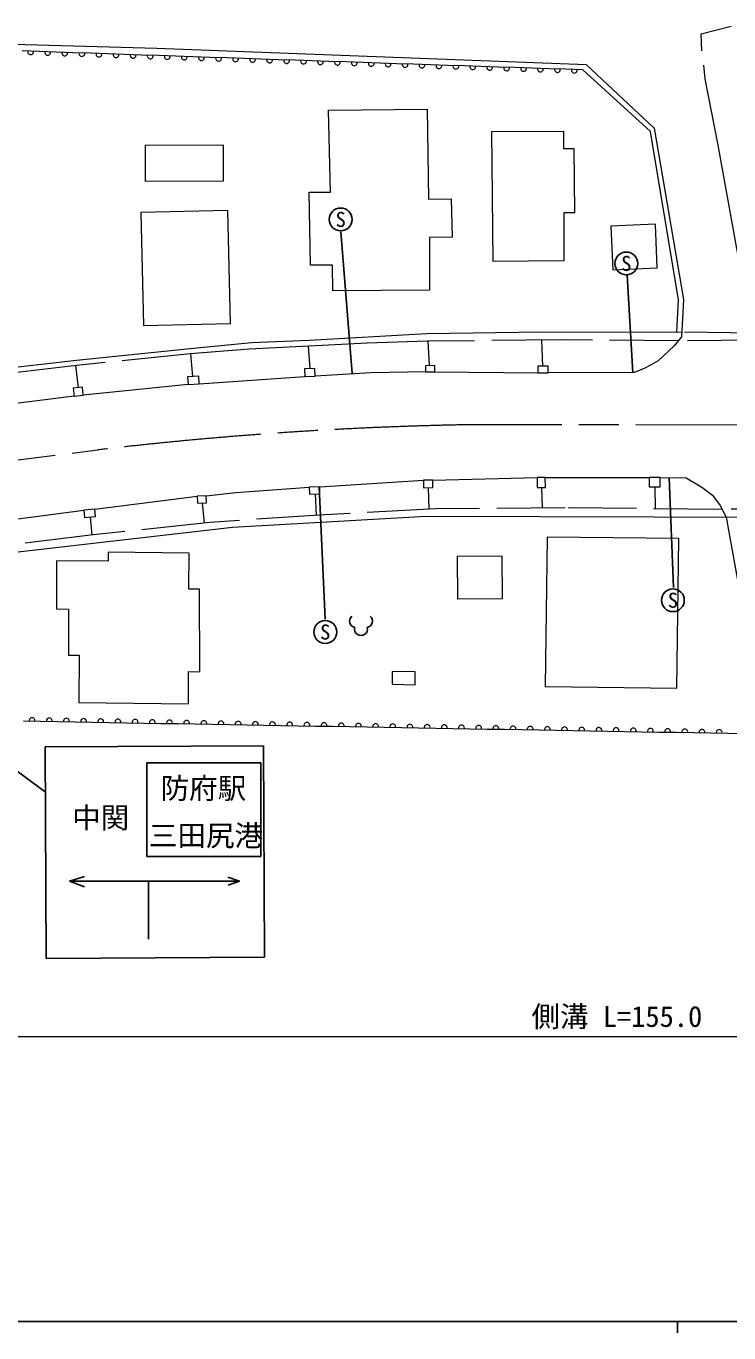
# Model space of a CAD drawing. Units: millimetres, scale not verified. Extents: x 40000 to 680000, y 20000 to 380000.
# Drawn here: x 110906 to 172513, y 204000 to 318645 of the extents above; entities that cross this region are included whole.
import ezdxf
from ezdxf.enums import TextEntityAlignment as Align

# ---------------------------------------------------------------- set-up
doc = ezdxf.new("R2010")
doc.units = ezdxf.units.MM
doc.header["$LTSCALE"] = 1000
doc.linetypes.add('CHAIN', pattern=[18.5, 12, -1.5, 3.5, -1.5])
doc.linetypes.add('DASHED', pattern=[7.5, 6, -1.5])
for name, color, linetype, lineweight in [('M-BGD', 7, 'Continuous', 9), ('M-BGD-EXST', 7, 'Continuous', 25), ('M-BMK', 2, 'CHAIN', 13), ('M-STR-HTXT', 7, 'Continuous', 13), ('M-STR-STRC', 7, 'Continuous', 25), ('M-TTL-BAND', 7, 'Continuous', 25)]:
    doc.layers.add(name, color=color, linetype=linetype, lineweight=lineweight)
doc.styles.add('ＭＳ ゴシック', font='')
doc.styles.get('ＭＳ ゴシック').set_extended_font_data('MS Gothic')

msp = doc.modelspace()

# ---------------------------------------------------------------- linework, layer by layer
at = {"layer": 'M-BGD'}
for p, q in [((112050, 316417), (110552, 316468)), ((113547, 316365), (112050, 316417)), ((115044, 316314), (113547, 316365)), ((116542, 316262), (115044, 316314)), ((118039, 316211), (116542, 316262)), ((119537, 316159), (118039, 316211)), ((121034, 316108), (119537, 316159)), ((122532, 316056), (121034, 316108)), ((124029, 316005), (122532, 316056)), ((125527, 315953), (124029, 316005)), ((127024, 315902), (125527, 315953)), ((128522, 315850), (127024, 315902)), ((130019, 315799), (128522, 315850)), ((131516, 315747), (130019, 315799)), ((133000, 315698), (131516, 315747)), ((134484, 315648), (133000, 315698)), ((135968, 315599), (134484, 315648)), ((137451, 315549), (135968, 315599)), ((138935, 315500), (137451, 315549)), ((140419, 315450), (138935, 315500)), ((141903, 315401), (140419, 315450)), ((143386, 315351), (141903, 315401)), ((144870, 315302), (143386, 315351)), ((146354, 315252), (144870, 315302)), ((147838, 315203), (146354, 315252)), ((149322, 315153), (147838, 315203)), ((150805, 315104), (149322, 315153)), ((152289, 315054), (150805, 315104)), ((153773, 315005), (152289, 315054)), ((155257, 314955), (153773, 315005)), ((156740, 314905), (155257, 314955)), ((158224, 314856), (156740, 314905)), ((159708, 314806), (158224, 314856)), ((128208, 308198), (121328, 308165)), ((121328, 308165), (121342, 305035)), ((128222, 305068), (128208, 308198)), ((121342, 305035), (128222, 305068)), ((128581, 302465), (120973, 302286)), ((120973, 302286), (121205, 292379)), ((128813, 292558), (128581, 302465)), ((166071, 301273), (162164, 301103)), ((162164, 301103), (162332, 297256)), ((166238, 297427), (166071, 301273)), ((162332, 297256), (166238, 297427)), ((121205, 292379), (128813, 292558)), ((126035, 287949), (125057, 287883)), ((125057, 287883), (125102, 287204)), ((126080, 287270), (126035, 287949)), ((126080, 287270), (135340, 287911)), ((136210, 288617), (135320, 288590)), ((135320, 288590), (135340, 287911)), ((135340, 287911), (136230, 287937)), ((136230, 287937), (136210, 288617)), ((146735, 288866), (145915, 288856)), ((145915, 288856), (145921, 288306)), ((145921, 288306), (146741, 288316)), ((146741, 288316), (146735, 288866)), ((146741, 288316), (155755, 288217)), ((155755, 288827), (155755, 288217)), ((156675, 288827), (155755, 288827)), ((155755, 288217), (156675, 288217)), ((156675, 288217), (156675, 288827)), ((115848, 286958), (115042, 286883)), ((115042, 286883), (115106, 286186)), ((115913, 286261), (115848, 286958)), ((125102, 287204), (115913, 286261)), ((125102, 287204), (126080, 287270)), ((115106, 286186), (105840, 285006)), ((115106, 286186), (115913, 286261)), ((136642, 278212), (145744, 278801)), ((146564, 278815), (145744, 278801)), ((145744, 278801), (145755, 278151)), ((146564, 278815), (155700, 279033)), ((146575, 278165), (146564, 278815)), ((156420, 279051), (155700, 279033)), ((155700, 279033), (155721, 278154)), ((156441, 278171), (156420, 279051)), ((156420, 279051), (165536, 279038)), ((166496, 279044), (165536, 279038)), ((165536, 279038), (165541, 278228)), ((166501, 278234), (166496, 279044)), ((136642, 278212), (135732, 278186)), ((135732, 278186), (135749, 277586)), ((135749, 277586), (136659, 277612)), ((136659, 277612), (136642, 278212)), ((145755, 278151), (146575, 278165)), ((155721, 278154), (156441, 278171)), ((165541, 278228), (166501, 278234)), ((116928, 276257), (125901, 277398)), ((126690, 277438), (125901, 277398)), ((125901, 277398), (125933, 276779)), ((125933, 276779), (126722, 276819)), ((126722, 276819), (126690, 277438)), ((107018, 275011), (115971, 276179)), ((116928, 276257), (115971, 276179)), ((115971, 276179), (116023, 275541)), ((116023, 275541), (116980, 275619)), ((116980, 275619), (116928, 276257)), ((156571, 273824), (156407, 260705)), ((168130, 273680), (156571, 273824)), ((167966, 260561), (168130, 273680)), ((152647, 272134), (148708, 272107)), ((148708, 272107), (148732, 268407)), ((152672, 268434), (152647, 272134)), ((148732, 268407), (152672, 268434)), ((143004, 262026), (142982, 260906)), ((145023, 261985), (143004, 262026)), ((145001, 260866), (145023, 261985)), ((142982, 260906), (145001, 260866)), ((156407, 260705), (167966, 260561)), ((110669, 257686), (112175, 257660)), ((112175, 257660), (113681, 257634)), ((113681, 257634), (115187, 257607)), ((115187, 257607), (116693, 257581)), ((116693, 257581), (118199, 257555)), ((118199, 257555), (119705, 257529)), ((119705, 257529), (121211, 257502)), ((121211, 257502), (122716, 257476)), ((122716, 257476), (124222, 257450)), ((124222, 257450), (125728, 257424)), ((125728, 257424), (127234, 257397)), ((127234, 257397), (128740, 257371)), ((128740, 257371), (130246, 257345)), ((130246, 257345), (131752, 257319)), ((131752, 257319), (133258, 257292)), ((133258, 257292), (134764, 257266)), ((134764, 257266), (136270, 257240)), ((136270, 257240), (137776, 257214)), ((137776, 257214), (139282, 257187)), ((139282, 257187), (140788, 257161)), ((140788, 257161), (142294, 257135)), ((142294, 257135), (143800, 257109)), ((143800, 257109), (145306, 257082)), ((145306, 257082), (146812, 257056)), ((146812, 257056), (148318, 257030)), ((148318, 257030), (149824, 257004)), ((149824, 257004), (151329, 256977)), ((151329, 256977), (152835, 256951)), ((152835, 256951), (154341, 256925)), ((154341, 256925), (155847, 256899)), ((155847, 256899), (157353, 256872)), ((157353, 256872), (158859, 256846)), ((158859, 256846), (160365, 256820)), ((160365, 256820), (161871, 256794)), ((161871, 256794), (163377, 256767)), ((163377, 256767), (164883, 256741)), ((164883, 256741), (166389, 256715)), ((166389, 256715), (167895, 256689)), ((167895, 256689), (169401, 256662)), ((169401, 256662), (170907, 256636)), ((170907, 256636), (172413, 256610)), ((172413, 256610), (173919, 256584))]:
    msp.add_line(p, q, dxfattribs=at)
at = {"layer": 'M-BGD', "linetype": 'DASHED', "lineweight": 13}
for p, q in [((174620, 291714), (168375, 291785)), ((135639, 290570), (135772, 288604)), ((146109, 290993), (146238, 288860)), ((156075, 291105), (156177, 288827)), ((125307, 289885), (125494, 287912)), ((115238, 288859), (115466, 286923)), ((136237, 277600), (136336, 275726)), ((146157, 278158), (146198, 276263)), ((156099, 278163), (156150, 276369)), ((166013, 278231), (166042, 276309)), ((126335, 276799), (126503, 275055)), ((116508, 275580), (116677, 273990)), ((178704, 276272), (171920, 276251)), ((172275, 275566), (178661, 275645))]:
    msp.add_line(p, q, dxfattribs=at)
at = {"layer": 'M-BGD'}
for points in [[(170134, 316484), (170091, 317976), (172725, 318645)], [(160021, 315255), (122360, 316690), (94094, 317465), (94080, 317034)], [(160021, 315255), (165960, 309679), (168540, 294660), (168353, 291399), (167688, 290577), (166318, 289273), (165705, 288934), (165027, 288581), (164205, 288268), (156675, 288217)], [(167953, 291787), (168109, 294629), (165633, 309413), (159708, 314806)], [(178039, 288245), (176907, 288808), (176080, 289370), (175369, 290082), (174955, 290902), (174555, 291871), (174325, 293118), (174020, 294752), (173600, 297036), (171564, 308197), (170443, 314007), (170306, 315220)], [(81711, 288230), (82881, 287433), (97105, 287291), (105055, 288174), (115333, 289353), (125295, 290376), (130673, 290894), (135710, 291101), (146038, 291686), (156083, 291827), (168375, 291785)], [(145921, 288306), (141166, 288230), (136230, 287937)], [(166496, 279044), (168784, 279004), (170144, 278189), (171084, 277509), (171747, 276587), (172275, 275566), (175691, 256553)], [(126690, 277438), (129276, 277735), (135732, 278186)], [(85249, 266204), (86388, 267769), (101516, 271525), (128984, 274695), (145977, 275660), (165963, 275591), (172275, 275566)]]:
    msp.add_lwpolyline(points, dxfattribs=at)
for points in [[(146272, 295494), (137782, 295410), (137773, 297687), (135850, 297661), (135715, 304092), (137575, 304092), (137425, 311282), (146061, 311364), (146192, 303450), (148173, 303491), (148257, 300144), (146272, 300103)], [(151696, 309363), (151812, 298037), (158085, 298072), (158076, 302289), (159015, 302297), (158953, 307874), (158046, 307885), (158046, 309407)], [(113578, 271738), (113558, 267517), (114631, 267484), (114620, 263462), (115568, 263451), (115532, 259293), (125154, 259189), (125131, 262014), (126135, 261996), (126102, 269240), (125174, 269240), (125184, 272402), (118088, 272504), (118083, 271703)]]:
    msp.add_lwpolyline(points, close=True, dxfattribs=at)
at = {"layer": 'M-BGD', "linetype": 'DASHED', "lineweight": 13}
for points in [[(174876, 291095), (168053, 291028), (157720, 291124), (146091, 290993), (140804, 290825), (135706, 290574), (130455, 290290), (125286, 289883), (115309, 288868), (105122, 287673), (97296, 286597), (83780, 286702)], [(171920, 276251), (158162, 276385), (146805, 276296), (137100, 275776), (127017, 275111), (116768, 274001), (101567, 272157), (86254, 268267)]]:
    msp.add_lwpolyline(points, dxfattribs=at)
at = {"layer": 'M-BGD'}
for centre, radius, start, end in [((111299, 316396), 254, 167.57939, 8.48276), ((112797, 316345), 254, 167.58014, 8.48194), ((114294, 316293), 254, 167.58014, 8.48194), ((115792, 316242), 254, 167.58014, 8.48194), ((117289, 316190), 254, 167.58014, 8.48194), ((118787, 316139), 254, 167.58014, 8.48194), ((120284, 316088), 254, 167.58127, 8.48088), ((121781, 316036), 254, 167.57939, 8.48276), ((123279, 315985), 254, 167.57826, 8.48381), ((124776, 315933), 254, 167.58014, 8.48194), ((126274, 315882), 254, 167.58014, 8.48194), ((127771, 315830), 254, 167.58014, 8.48194), ((129269, 315779), 254, 167.58014, 8.48194), ((130766, 315727), 254, 167.58127, 8.48088), ((132257, 315675), 252, 167.11961, 9.05661), ((133741, 315625), 252, 167.1184, 9.05774), ((135224, 315576), 252, 167.1184, 9.05774), ((136708, 315526), 252, 167.11653, 9.05962), ((138192, 315477), 252, 167.11653, 9.05962), ((139676, 315427), 252, 167.11773, 9.05849), ((141159, 315378), 252, 167.11773, 9.05849), ((142643, 315328), 252, 167.11653, 9.05962), ((144127, 315279), 252, 167.11653, 9.05962), ((145611, 315229), 252, 167.11653, 9.05962), ((147094, 315179), 252, 167.11653, 9.05962), ((148578, 315130), 252, 167.11767, 9.05855), ((150062, 315080), 252, 167.11773, 9.05849), ((151546, 315031), 252, 167.11773, 9.05849), ((153029, 314981), 252, 167.11653, 9.05962), ((154513, 314932), 252, 167.11653, 9.05962), ((155997, 314882), 252, 167.11653, 9.05962), ((157481, 314833), 252, 167.11653, 9.05962), ((158964, 314783), 252, 167.11961, 9.05661), ((111423, 257718), 255, 348.84379, 189.15897), ((112929, 257692), 255, 348.84379, 189.15897), ((114435, 257665), 255, 348.84495, 189.15785), ((115940, 257639), 255, 348.84379, 189.15897), ((117446, 257613), 255, 348.84379, 189.15897), ((118952, 257587), 255, 348.84379, 189.15897), ((120458, 257560), 255, 348.84683, 189.15597), ((121964, 257534), 255, 348.84379, 189.15897), ((123470, 257508), 255, 348.84379, 189.15897), ((124976, 257482), 255, 348.84379, 189.15897), ((126482, 257455), 255, 348.84495, 189.15785), ((127988, 257429), 255, 348.84379, 189.15897), ((129494, 257403), 255, 348.84379, 189.15897), ((131000, 257377), 255, 348.84379, 189.15897), ((132506, 257350), 255, 348.84495, 189.15785), ((134012, 257324), 255, 348.84361, 189.15687), ((135518, 257298), 255, 348.84379, 189.15897), ((137024, 257272), 255, 348.84379, 189.15897), ((138530, 257245), 255, 348.84495, 189.15785), ((140036, 257219), 255, 348.84379, 189.15897), ((141542, 257193), 255, 348.84379, 189.15897), ((143048, 257167), 255, 348.84379, 189.15897), ((144553, 257140), 255, 348.84495, 189.15785), ((146059, 257114), 255, 348.84379, 189.15897), ((147565, 257088), 255, 348.84361, 189.15687), ((149071, 257062), 255, 348.84379, 189.15897), ((150577, 257035), 255, 348.84495, 189.15785), ((152083, 257009), 255, 348.84379, 189.15897), ((153589, 256983), 255, 348.84379, 189.15897), ((155095, 256957), 255, 348.84379, 189.15897), ((156601, 256930), 255, 348.84495, 189.15785), ((158107, 256904), 255, 348.84379, 189.15897), ((159613, 256878), 255, 348.84379, 189.15897), ((161119, 256852), 255, 348.84361, 189.15687), ((162625, 256825), 255, 348.84495, 189.15785), ((164131, 256799), 255, 348.84379, 189.15897), ((165637, 256773), 255, 348.84379, 189.15897), ((167143, 256747), 255, 348.84379, 189.15897), ((168649, 256720), 255, 348.84495, 189.15785), ((170155, 256694), 255, 348.84379, 189.15897), ((171661, 256668), 255, 348.84379, 189.15897)]:
    msp.add_arc(centre, radius, start, end, dxfattribs=at)
at = {"layer": 'M-BGD-EXST'}
for p, q in [((138494, 300608), (139482, 288178)), ((163587, 296785), (164106, 288241)), ((167279, 279032), (167672, 269402)), ((136594, 278213), (137121, 266608))]:
    msp.add_line(p, q, dxfattribs=at)
for centre in [(138483, 301686), (163525, 297823), (167610, 268277), (137131, 265489)]:
    msp.add_circle(centre, 1000, dxfattribs=at)
for centre, radius, start, end in [((139838, 266440), 576, 130.6006, 257.47189), ((140688, 266440), 576, 282.52811, 49.3994), ((140263, 265744), 566, 166.31445, 13.68555)]:
    msp.add_arc(centre, radius, start, end, dxfattribs=at)
at = {"layer": 'M-BMK'}
for p, q in [((176372, 283631), (149960, 283675)), ((78220, 276668), (117179, 281460))]:
    msp.add_line(p, q, dxfattribs=at)
msp.add_arc((155402, -40643), 324364, 90.9614, 96.76746, dxfattribs=at)
at = {"layer": 'M-STR-HTXT'}
msp.add_line((98285, 230012), (226663, 230012), dxfattribs=at)
at = {"layer": 'M-STR-STRC'}
for p, q in [((86969, 270229), (112586, 251471)), ((131714, 255509), (112564, 255404)), ((112564, 255404), (112667, 236854)), ((131817, 236960), (131714, 255509)), ((131470, 254005), (121480, 254005)), ((121480, 254005), (121480, 245795)), ((131470, 245795), (131470, 254005)), ((121480, 245795), (131470, 245795)), ((116023, 244039), (114717, 243634)), ((114717, 243634), (116023, 243145)), ((121639, 238547), (121639, 243634)), ((129598, 243634), (128605, 243274)), ((112667, 236854), (131817, 236960))]:
    msp.add_line(p, q, dxfattribs=at)
msp.add_lwpolyline([(114717, 243634), (129598, 243634), (128601, 243993)], dxfattribs=at)
at = {"layer": 'M-TTL-BAND'}
for p, q in [((40000, 205000), (579000, 205000)), ((168000, 205000), (168000, 204000))]:
    msp.add_line(p, q, dxfattribs=at)

# ---------------------------------------------------------------- texts
at = {"layer": 'M-BGD-EXST', "style": 'ＭＳ ゴシック'}
for p in [(138483, 301686), (163525, 297823), (167610, 268277), (137131, 265489)]:
    msp.add_text('S', height=1320, dxfattribs=at).set_placement(p, align=Align.MIDDLE_CENTER)
at = {"layer": 'M-STR-HTXT', "style": 'ＭＳ ゴシック'}
msp.add_text('側溝 L=155.0', height=1833, dxfattribs=at).set_placement((162697, 231759), align=Align.MIDDLE_CENTER)
at = {"layer": 'M-STR-STRC', "style": 'ＭＳ ゴシック'}
for s, p in [('防府駅', (126454, 251780)), ('中関', (117449, 249192)), ('三田尻港', (126670, 247628))]:
    msp.add_text(s, height=1833, dxfattribs=at).set_placement(p, align=Align.MIDDLE_CENTER)

doc.saveas('drawing.dxf')
